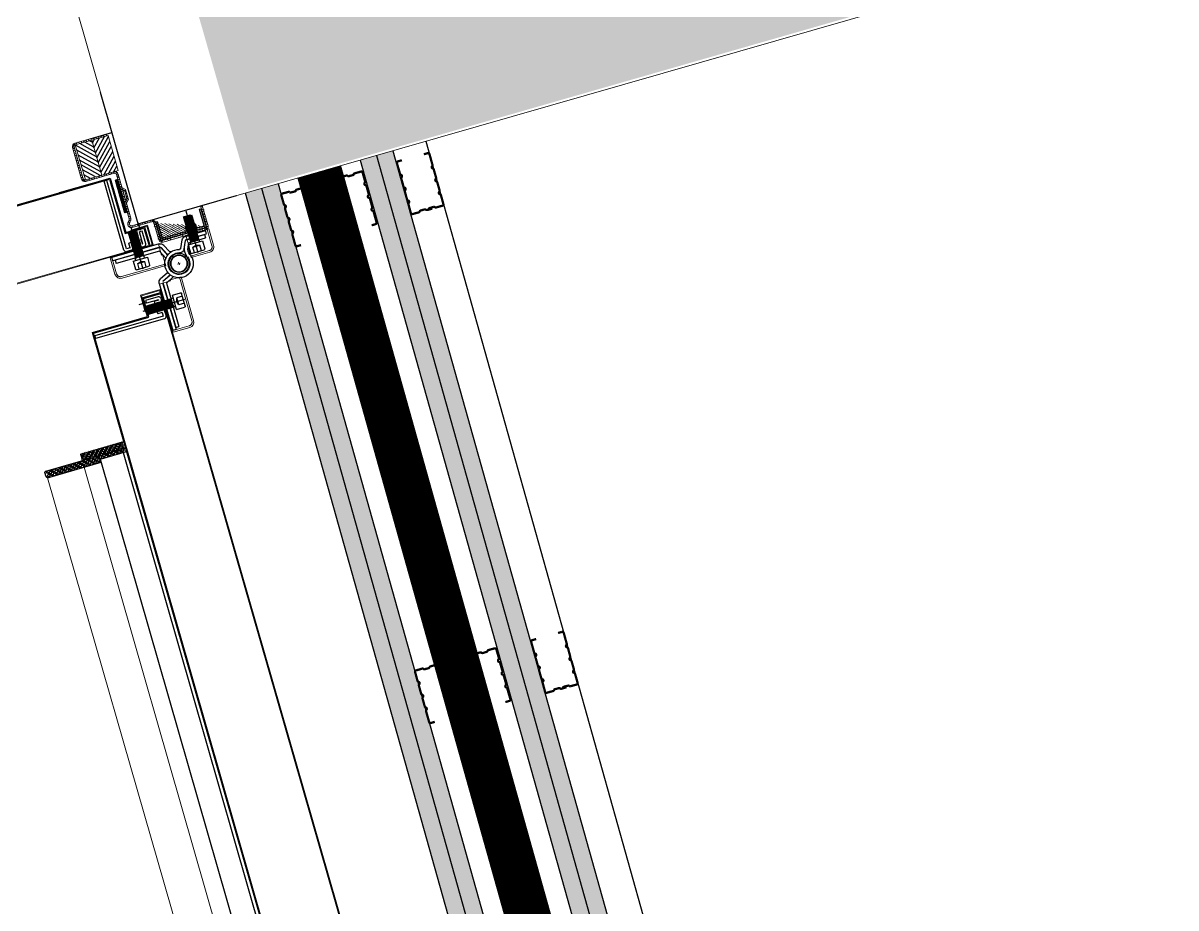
# Model space of a CAD drawing. Header units: centimetres. Extents: x 139057 to 200038, y 34824 to 80516.
# Drawn here: x 164729.5 to 164830.8, y 50983 to 51060.8 of the extents above; entities that cross this region are included whole.
import ezdxf

# ---------------------------------------------------------------- set-up
doc = ezdxf.new("R2010")
doc.units = ezdxf.units.CM
doc.header["$LTSCALE"] = 100
for name, pattern in [('151_PC_B_L4-9$0$HIDDEN', [9.525, 6.35, -3.175]), ('HIDDEN', [0.5, 0.25, -0.25]), ('TRATTEGGIATA', [0.75, 0.5, -0.25]), ('TRATTO-PUNTO', [1, 0.5, -0.25, 0, -0.25])]:
    doc.linetypes.add(name, pattern=pattern)
doc.layers.get('0').update_dxf_attribs({"lineweight": 0})
for name, color, linetype in [('1', 7, 'Continuous'), ('_retini_strutture', 7, 'Continuous'), ('A-CAVEDI', 1, 'Continuous'), ('A-FIN-CTG-LASTRA FUOCO', 1, 'Continuous'), ('A-MCTG3-9', 1, 'Continuous'), ('A-SI-PORTE', 5, 'Continuous'), ('CAMPITURE', 8, 'Continuous'), ('INTONACO', 7, 'Continuous'), ('lana', 252, 'Continuous'), ('Layer1', 7, 'Continuous'), ('Layer2', 2, 'Continuous'), ('Layer3', 7, 'Continuous'), ('Layer5', 2, 'Continuous'), ('MURI', 3, 'Continuous'), ('RIQUADRO050', 7, 'Continuous')]:
    doc.layers.add(name, color=color, linetype=linetype)
for name, color, linetype, lineweight in [('151_PC_B_L4-9$0$A-REI', 1, '151_PC_B_L4-9$0$HIDDEN', 25), ('3', 3, 'TRATTO-PUNTO', 15), ('410_STRUTTURE_001-AM_0', 7, 'Continuous', 0), ('5', 7, 'Continuous', 20), ('6', 2, 'Continuous', 20), ('7', 7, 'Continuous', 15)]:
    doc.layers.add(name, color=color, linetype=linetype, lineweight=lineweight)
doc.linetypes.add('ISOLAMENTO', pattern='A,0.00254,-2.54,[134,ltypeshp.shx,S=2.54,R=0,X=-2.54,Y=0],-5.08,[134,ltypeshp.shx,S=2.54,R=180,X=2.54,Y=0],-2.54', length=10.16254)
pattern_1 = [(205.665912319, (-1805690.9311, 3485813.25475), (-0.16941568253, -0.96458469512), [0, -0.77216, 0, -0.8636, 0, -0.8255]), (175.66591232, (-1805690.9311, 3485813.2547), (-1.17394849615, -1.2188037397), [0, -0.41656, 0, -0.69596, 0, -0.2667]), (135.665912319, (-1805690.3195, 3485813.1266), (-1.5489499994, 0.32161759977), [0, -0.254, 0, -0.9144, 0, -1.1938]), (125.66591232, (-1805690.3195, 3485813.1266), (-1.58609093466, -0.1232043186), [0, -0.127, 0, -0.59944, 0, -0.6858])]
pattern_2 = [(45, (-40915.7435, -25729.8746), (-2.245064, 2.245064), []), (45, (-40913.4985, -25729.8746), (-2.245064, 2.245064), [3.96875, -0.79375, 0, -0.79375])]
pattern_3 = [(135, (-33832.10808, -25623.27838), (0.224506403, 0.224506403), []), (135, (-33832.3326, -25623.27838), (0.224506403, 0.224506403), [0.15875, -0.079375])]

# ---------------------------------------------------------------- blocks, each defined once
blk = doc.blocks.new('CRN190C')
at = {"layer": 'Layer1', "color": 9}
for p, q in [((-28.5, 11), (-28.5, -5.5)), ((-28.5, 11), (-27, 11)), ((-27, 11), (-27, -4.5)), ((11.5, 11), (11.5, -4.5)), ((11.5, 11), (13, 11)), ((13, 11), (13, -5.5)), ((-4.6, 0), (-4.6, -4)), ((-4.6, 0), (4.6, 0)), ((-3.1, 0), (-3.1, -4)), ((3.1, 0), (3.1, -4)), ((4.6, 0), (4.6, -4)), ((-28, -6), (-5.1, -6)), ((-27, -4.5), (-5.1, -4.5)), ((-5.1, -6), (5.1, -6)), ((11.5, -4.5), (5.1, -4.5)), ((5.1, -6), (12.5, -6))]:
    blk.add_line(p, q, dxfattribs=at)
for centre, radius, start, end in [((-28, -5.5), 0.5, 180, 270), ((-5.1, -4), 2, 270, 0), ((-5.1, -4), 0.5, 270, 0), ((5.1, -4), 2, 180, 270), ((5.1, -4), 0.5, 180, 270), ((12.5, -5.5), 0.5, 270, 0)]:
    blk.add_arc(centre, radius, start, end, dxfattribs=at)
at = {"layer": 'Layer2', "color": 9}
for p, q in [((-4, 0), (-3.1, -0.5)), ((4, -0.5), (3.1, 0)), ((-4, -1), (-3.1, -0.5)), ((-3.1, -1.5), (-4, -1)), ((-4, -2), (-3.1, -1.5)), ((-3.1, -2.5), (-4, -2)), ((-4, -3), (-3.1, -2.5)), ((-3.1, -3.5), (-4, -3)), ((-4, -4), (-3.1, -3.5)), ((-3.1, -4.5), (-4, -4)), ((-4, -5), (-3.1, -4.5)), ((-3.5, -5.3), (-4, -5)), ((3.1, -1), (4, -0.5)), ((4, -1.5), (3.1, -1)), ((3.1, -2), (4, -1.5)), ((4, -2.5), (3.1, -2)), ((3.1, -3), (4, -2.5)), ((4, -3.5), (3.1, -3)), ((3.1, -4), (4, -3.5)), ((4, -4.5), (3.1, -4)), ((3.3, -4.9), (4, -4.5)), ((4, -5.5), (3.5, -5.2)), ((3.9, -5.6), (4, -5.5))]:
    blk.add_line(p, q, dxfattribs=at)
blk = doc.blocks.new('COPRITESTA1C')
for p, q in [((0, 0), (0, -10)), ((0, 0), (21, 0)), ((21, 0), (21, -15)), ((-1, -10), (-1, -20)), ((-1, -10), (0, -10)), ((-1, -20), (16, -20))]:
    blk.add_line(p, q)
at = {"linetype": 'TRATTEGGIATA', "ltscale": 10}
for p, q in [((19.5, 0), (19.5, -15)), ((-1, -18.5), (16, -18.5))]:
    blk.add_line(p, q, dxfattribs=at)
blk.add_arc((16, -15), 3.5, 270, 0, dxfattribs=at)
blk.add_arc((16, -15), 5, 270, 0)
blk = doc.blocks.new('VTR0210A')
at = {"layer": 'Layer1', "color": 9}
for p, q in [((-33, 2.8), (-33, -1.8)), ((-32.9, -2.2), (-32.5, 4)), ((-32.9, 3.2), (-32.5, 4)), ((-32.5, 4), (-32, 3)), ((-32, -4), (-31.5, 4)), ((-32, 3), (-31.5, 4)), ((-31.5, 4), (-31, 3)), ((-31, -4), (-30.5, 4)), ((-31, 3), (-30.5, 4)), ((-30.5, 4), (-30, 3)), ((-30, -4), (-29.5, 4)), ((-30, 3), (-29.5, 4)), ((-29.5, 4), (-29, 3)), ((-29, -4), (-28.5, 4)), ((-29, 3), (-28.5, 4)), ((-28.5, 4), (-28, 3)), ((-28, -4), (-27.5, 4)), ((-28, 3), (-27.5, 4)), ((-27.5, 4), (-27, 3)), ((-27, -4), (-26.5, 4)), ((-27, 3), (-26.5, 4)), ((-26.5, 4), (-26, 3)), ((-26, -4), (-25.5, 4)), ((-26, 3), (-25.5, 4)), ((-25.5, 4), (-25, 3)), ((-25, -4), (-24.5, 4)), ((-25, 3), (-24.5, 4)), ((-24.5, 4), (-24, 3)), ((-24, -4), (-23.5, 4)), ((-24, 3), (-23.5, 4)), ((-23.5, 4), (-23, 3)), ((-23, -4), (-22.5, 4)), ((-23, 3), (-22.5, 4)), ((-22.5, 4), (-22, 3)), ((-22, -4), (-21.5, 4)), ((-22, 3), (-21.5, 4)), ((-21.5, 4), (-21, 3)), ((-21, -4), (-20.5, 4)), ((-21, 3), (-20.5, 4)), ((-20.5, 4), (-20, 3)), ((-20, -4), (-19.5, 4)), ((-20, 3), (-19.5, 4)), ((-19.5, 4), (-19, 3)), ((-19, -4), (-18.5, 4)), ((-19, 3), (-18.5, 4)), ((-18.5, 4), (-18, 3)), ((-18, -4), (-17.5, 4)), ((-18, 3), (-17.5, 4)), ((-17.5, 4), (-17, 3)), ((-17, -4), (-16.5, 4)), ((-17, 3), (-16.5, 4)), ((-16.5, 4), (-16, 3)), ((-16, -4), (-15.5, 4)), ((-16, 3), (-15.5, 4)), ((-15.5, 4), (-15, 3)), ((-15, -4), (-14.5, 4)), ((-15, 3), (-14.5, 4)), ((-14.5, 4), (-14, 3)), ((-14, -4), (-13.5, 4)), ((-14, 3), (-13.5, 4)), ((-13.5, 4), (-13, 3)), ((-13, -4), (-12.5, 4)), ((-13, 3), (-12.5, 4)), ((-12.5, 4), (-12, 3)), ((-12, -4), (-11.5, 4)), ((-12, 3), (-11.5, 4)), ((-11.5, 4), (-11, 3)), ((-11, -4), (-10.5, 4)), ((-11, 3), (-10.5, 4)), ((-10.5, 4), (-10, 3)), ((-10, 3), (-9.7, 3.6)), ((-8, 4), (-9, 4)), ((-8, 6.5), (-0.8, 6.5)), ((-8, 6.5), (-8, -6.5)), ((-5, 3.2), (-6, 0)), ((-6, 0), (-5, -3.2)), ((-5, 3.2), (-5, -3.2)), ((0, 3.2), (-5, 3.2)), ((0, 5.7), (0, -5.7)), ((-32.9, -2.2), (-32, -4)), ((-32, -4), (-31.5, -3)), ((-31.5, -3), (-31, -4)), ((-31, -4), (-30.5, -3)), ((-30.5, -3), (-30, -4)), ((-30, -4), (-29.5, -3)), ((-29.5, -3), (-29, -4)), ((-29, -4), (-28.5, -3)), ((-28.5, -3), (-28, -4)), ((-28, -4), (-27.5, -3)), ((-27.5, -3), (-27, -4)), ((-27, -4), (-26.5, -3)), ((-26.5, -3), (-26, -4)), ((-26, -4), (-25.5, -3)), ((-25.5, -3), (-25, -4)), ((-25, -4), (-24.5, -3)), ((-24.5, -3), (-24, -4)), ((-24, -4), (-23.5, -3)), ((-23.5, -3), (-23, -4)), ((-23, -4), (-22.5, -3)), ((-22.5, -3), (-22, -4)), ((-22, -4), (-21.5, -3)), ((-21.5, -3), (-21, -4)), ((-21, -4), (-20.5, -3)), ((-20.5, -3), (-20, -4)), ((-20, -4), (-19.5, -3)), ((-19.5, -3), (-19, -4)), ((-19, -4), (-18.5, -3)), ((-18.5, -3), (-18, -4)), ((-18, -4), (-17.5, -3)), ((-17.5, -3), (-17, -4)), ((-17, -4), (-16.5, -3)), ((-16.5, -3), (-16, -4)), ((-16, -4), (-15.5, -3)), ((-15.5, -3), (-15, -4)), ((-15, -4), (-14.5, -3)), ((-14.5, -3), (-14, -4)), ((-14, -4), (-13.5, -3)), ((-13.5, -3), (-13, -4)), ((-13, -4), (-12.5, -3)), ((-12.5, -3), (-12, -4)), ((-12, -4), (-11.5, -3)), ((-11.5, -3), (-11, -4)), ((-11, -4), (-10.5, -3)), ((-10.5, -3), (-10.2, -3.6)), ((-8, -4), (-9.5, -4)), ((-8, -6.5), (-0.8, -6.5)), ((0, -3.2), (-5, -3.2))]:
    blk.add_line(p, q, dxfattribs=at)
for centre, start, end in [((-32.2, 2.8), 153.4349, 180), ((-9, 3.2), 90, 153.4349), ((-0.8, 5.7), 0, 90), ((-32.2, -1.8), 180, 206.5651), ((-9.5, -3.2), 206.5651, 270), ((-0.8, -5.7), 270, 0)]:
    blk.add_arc(centre, 0.8, start, end, dxfattribs=at)
at = {"layer": 'Layer3', "color": 9, "linetype": 'TRATTEGGIATA', "ltscale": 3}
for p, q in [((1.1, 0), (-37.2, 0)), ((-32.5, -3), (-32, 3)), ((-31.5, -3), (-31, 3)), ((-30.5, -3), (-30, 3)), ((-29.5, -3), (-29, 3)), ((-28.5, -3), (-28, 3)), ((-27.5, -3), (-27, 3)), ((-26.5, -3), (-26, 3)), ((-25.5, -3), (-25, 3)), ((-24.5, -3), (-24, 3)), ((-23.5, -3), (-23, 3)), ((-22.5, -3), (-22, 3)), ((-21.5, -3), (-21, 3)), ((-20.5, -3), (-20, 3)), ((-19.5, -3), (-19, 3)), ((-18.5, -3), (-18, 3)), ((-17.5, -3), (-17, 3)), ((-16.5, -3), (-16, 3)), ((-15.5, -3), (-15, 3)), ((-14.5, -3), (-14, 3)), ((-13.5, -3), (-13, 3)), ((-12.5, -3), (-12, 3)), ((-11.5, -3), (-11, 3)), ((-10.5, -3), (-10, 3))]:
    blk.add_line(p, q, dxfattribs=at)
blk = doc.blocks.new('COPRITESTA2C')
for p, q in [((0, 0), (44, 0)), ((0, 0), (0, -10)), ((44, 0), (44, -15)), ((-1, -10), (-1, -20)), ((-1, -10), (0, -10)), ((-1, -20), (39, -20))]:
    blk.add_line(p, q)
at = {"linetype": 'TRATTEGGIATA', "ltscale": 10}
for p, q in [((42.5, 0), (42.5, -15)), ((-1, -18.5), (39, -18.5))]:
    blk.add_line(p, q, dxfattribs=at)
blk.add_arc((39, -15), 5, 270, 0)
blk.add_arc((39, -15), 3.5, 270, 0, dxfattribs=at)
blk = doc.blocks.new('rf')
at = {"layer": 'Layer1', "color": 9, "linetype": 'Continuous'}
for p, q in [((-5, -126), (-5, 0)), ((0, 0), (-5, 0)), ((0, -125), (0, 0)), ((11.6, -117), (6.6, -117)), ((6.6, -125), (6.6, -117)), ((11.6, -126), (11.6, -117)), ((24.4, -126), (24.4, -117)), ((29.4, -117), (24.4, -117)), ((29.4, -125), (29.4, -117)), ((30, -125), (30, -103)), ((35, -103), (30, -103)), ((35, -126), (35, -103)), ((7.6, -130), (-1, -130)), ((6.6, -125), (0, -125)), ((29.7, -130), (7.6, -130)), ((24.4, -125), (11.6, -125)), ((31, -130), (28.4, -130)), ((30, -125), (29.4, -125))]:
    blk.add_line(p, q, dxfattribs=at)
for centre, start, end in [((-1, -126), 180, 270), ((7.6, -126), 270, 0), ((28.4, -126), 180, 270), ((31, -126), 270, 0)]:
    blk.add_arc(centre, 4, start, end, dxfattribs=at)
at = {"layer": 'Layer2', "color": 9, "linetype": 'Continuous'}
for p, q in [((11.6, -117), (10, -118)), ((10, -118), (11.6, -119)), ((11.6, -119), (10, -120)), ((10, -120), (11.6, -121)), ((11.6, -121), (10, -122)), ((25.2, -117), (24.4, -117.5)), ((24.4, -117.5), (26, -118.5)), ((26, -118.5), (24.4, -119.5)), ((24.4, -119.5), (26, -120.5)), ((26, -120.5), (24.4, -121.5)), ((24.4, -121.5), (26, -122.5)), ((10, -122), (11.6, -123)), ((11.6, -123), (10, -124)), ((10, -124), (11.6, -125)), ((11.6, -125), (10, -126)), ((10, -126), (11.5, -126.9)), ((11.4, -127.1), (10, -128)), ((10, -128), (10.7, -128.5)), ((26, -122.5), (24.4, -123.5)), ((24.4, -123.5), (26, -124.5)), ((26, -124.5), (24.4, -125.5)), ((24.4, -125.5), (26, -126.5)), ((26, -126.5), (24.6, -127.4)), ((24.8, -127.8), (26, -128.5)), ((26, -128.5), (25.5, -128.8))]:
    blk.add_line(p, q, dxfattribs=at)
blk = doc.blocks.new('150 doppia anta')
at = {"layer": '5', "linetype": 'Continuous', "ltscale": 10}
h = blk.add_hatch(dxfattribs=at)
h.set_pattern_fill('ANSI35', color=256, scale=0.5, style=0)
h.set_pattern_definition([(45, (-32138.7622, -23256.946), (-2.245064, 2.245064), []), (45, (-32136.5172, -23256.946), (-2.245064, 2.245064), [3.96875, -0.79375, 0, -0.79375])])
h.paths.add_polyline_path([(-39031, -25187.8), (-39031, -25186.4), (-39032.5, -25186.4), (-39032.5, -25187.8, -0.414214), (-39034, -25189.3), (-39049, -25189.3), (-39060, -25189.3, 0.267949), (-39062.6, -25190.8), (-39060, -25190.8), (-39034, -25190.8, 0.414214)])
h.paths.add_polyline_path([(-39061.5, -25192.3, -0.414214), (-39060, -25190.8), (-39062.6, -25190.8, 0.131652), (-39063, -25192.3), (-39063, -25206.7), (-39062.3, -25206.1, 0.198912), (-39061.5, -25204)])
h.paths.add_polyline_path([(-39063, -25206.7), (-39063, -25204, -0.198912), (-39063.4, -25205), (-39065.6, -25207.2), (-39064.5, -25208.3)])
h.paths.add_polyline_path([(-39064.5, -25208.3), (-39065.6, -25207.2), (-39065.6, -25216.3), (-39064.5, -25215.3)])
h.paths.add_polyline_path([(-39064.5, -25215.3), (-39065.6, -25216.3), (-39063.4, -25218.5, -0.198912), (-39063, -25219.6), (-39063, -25216.8)])
h.paths.add_polyline_path([(-39061.5, -25204, -0.198912), (-39062.3, -25206.1), (-39063, -25206.7), (-39063, -25216.8), (-39062.3, -25217.4, -0.198912), (-39061.5, -25219.6)])
h.paths.add_polyline_path([(-39031, -25160.2), (-39032.5, -25160.2), (-39032.5, -25186.4), (-39031, -25186.4)])
h.paths.add_polyline_path([(-39034, -25155.8), (-39063, -25155.8), (-39063, -25157.3), (-39049, -25157.3), (-39034, -25157.3, -0.414214), (-39032.5, -25158.8), (-39032.5, -25160.2), (-39031, -25160.2), (-39031, -25158.8, 0.414214)])
h = blk.add_hatch(dxfattribs=at)
h.set_pattern_fill('ANSI33', color=256, scale=0.05, style=0)
h.set_pattern_definition(pattern_3)
h.paths.add_polyline_path([(-39061, -25196.8), (-39059, -25196.8), (-39059, -25211.8), (-39061, -25211.8)])
h = blk.add_hatch(dxfattribs=at)
h.set_pattern_fill('ANSI35', color=256, scale=0.5, style=0)
h.set_pattern_definition(pattern_2)
h.paths.add_polyline_path([(-39061.5, -25219.6, 0.198912), (-39062.3, -25217.4), (-39063, -25216.8), (-39063, -25232.8, 0.153915), (-39062.4, -25234.5), (-39060.7, -25236.9, -0.606815), (-39062, -25239.3), (-39080, -25239.3, 0.063272), (-39080.7, -25239.4), (-39080.7, -25240.8), (-39062, -25240.8, 0.606815), (-39059.5, -25236), (-39061.2, -25233.6, -0.153915), (-39061.5, -25232.8)])
h = blk.add_hatch(dxfattribs=at)
h.set_pattern_fill('ANSI33', color=256, scale=0.05, style=0)
h.set_pattern_definition(pattern_3)
h.paths.add_polyline_path([(-39061, -25211.8), (-39059, -25211.8), (-39059, -25226.8), (-39061, -25226.8)])
h = blk.add_hatch(dxfattribs=at)
h.set_pattern_fill('ANSI35', color=256, scale=0.5, style=0)
h.set_pattern_definition(pattern_2)
edge = h.paths.add_edge_path()
edge.add_line((-39083.5, -25259.3), (-39083.5, -25260.8))
edge.add_line((-39083.5, -25260.8), (-39084.5, -25260.8))
edge.add_line((-39084.5, -25260.8), (-39123.5, -25260.8))
edge.add_arc((-39123.5, -25257.8), 3, 180, 270, ccw=False)
edge.add_line((-39126.5, -25257.8), (-39126.5, -25239.3))
edge.add_line((-39126.5, -25239.3), (-39125, -25239.3))
edge.add_line((-39125, -25239.3), (-39125, -25257.8))
edge.add_arc((-39123.5, -25257.8), 1.5, 540, 630)
edge.add_line((-39123.5, -25259.3), (-39084.5, -25259.3))
edge.add_line((-39084.5, -25259.3), (-39083.5, -25259.3))
edge = h.paths.add_edge_path(flags=16)
edge.add_line((-39083.5, -25259.3), (-39083.5, -25260.8))
edge.add_line((-39083.5, -25260.8), (-39084.5, -25260.8))
edge.add_line((-39084.5, -25260.8), (-39123.5, -25260.8))
edge.add_arc((-39123.5, -25257.8), 3, 180, 270, ccw=False)
edge.add_line((-39126.5, -25257.8), (-39126.5, -25239.3))
edge.add_line((-39126.5, -25239.3), (-39125, -25239.3))
edge.add_line((-39125, -25239.3), (-39125, -25257.8))
edge.add_arc((-39123.5, -25257.8), 1.5, 540, 630)
edge.add_line((-39123.5, -25259.3), (-39084.5, -25259.3))
edge.add_line((-39084.5, -25259.3), (-39083.5, -25259.3))
edge = h.paths.add_edge_path(flags=0)
edge.add_line((-39083.5, -25259.3), (-39083.5, -25260.8))
edge.add_line((-39083.5, -25260.8), (-39084.5, -25260.8))
edge.add_line((-39084.5, -25260.8), (-39123.5, -25260.8))
edge.add_arc((-39123.5, -25257.8), 3, 180, 270, ccw=False)
edge.add_line((-39126.5, -25257.8), (-39126.5, -25239.3))
edge.add_line((-39126.5, -25239.3), (-39125, -25239.3))
edge.add_line((-39125, -25239.3), (-39125, -25257.8))
edge.add_arc((-39123.5, -25257.8), 1.5, 540, 630)
edge.add_line((-39123.5, -25259.3), (-39084.5, -25259.3))
edge.add_line((-39084.5, -25259.3), (-39083.5, -25259.3))
edge = h.paths.add_edge_path(flags=0)
edge.add_line((-39083.5, -25259.3), (-39083.5, -25260.8))
edge.add_line((-39083.5, -25260.8), (-39084.5, -25260.8))
edge.add_line((-39084.5, -25260.8), (-39123.5, -25260.8))
edge.add_arc((-39123.5, -25257.8), 3, 180, 270, ccw=False)
edge.add_line((-39126.5, -25257.8), (-39126.5, -25239.3))
edge.add_line((-39126.5, -25239.3), (-39125, -25239.3))
edge.add_line((-39125, -25239.3), (-39125, -25257.8))
edge.add_arc((-39123.5, -25257.8), 1.5, 540, 630)
edge.add_line((-39123.5, -25259.3), (-39084.5, -25259.3))
edge.add_line((-39084.5, -25259.3), (-39083.5, -25259.3))
edge = h.paths.add_edge_path(flags=0)
edge.add_line((-39083.5, -25259.3), (-39083.5, -25260.8))
edge.add_line((-39083.5, -25260.8), (-39084.5, -25260.8))
edge.add_line((-39084.5, -25260.8), (-39123.5, -25260.8))
edge.add_arc((-39123.5, -25257.8), 3, 180, 270, ccw=False)
edge.add_line((-39126.5, -25257.8), (-39126.5, -25239.3))
edge.add_line((-39126.5, -25239.3), (-39125, -25239.3))
edge.add_line((-39125, -25239.3), (-39125, -25257.8))
edge.add_arc((-39123.5, -25257.8), 1.5, 540, 630)
edge.add_line((-39123.5, -25259.3), (-39084.5, -25259.3))
edge.add_line((-39084.5, -25259.3), (-39083.5, -25259.3))
edge = h.paths.add_edge_path(flags=0)
edge.add_line((-39083.5, -25259.3), (-39083.5, -25260.8))
edge.add_line((-39083.5, -25260.8), (-39084.5, -25260.8))
edge.add_line((-39084.5, -25260.8), (-39123.5, -25260.8))
edge.add_arc((-39123.5, -25257.8), 3, 180, 270, ccw=False)
edge.add_line((-39126.5, -25257.8), (-39126.5, -25239.3))
edge.add_line((-39126.5, -25239.3), (-39125, -25239.3))
edge.add_line((-39125, -25239.3), (-39125, -25257.8))
edge.add_arc((-39123.5, -25257.8), 1.5, 540, 630)
edge.add_line((-39123.5, -25259.3), (-39084.5, -25259.3))
edge.add_line((-39084.5, -25259.3), (-39083.5, -25259.3))
edge = h.paths.add_edge_path(flags=0)
edge.add_line((-39083.5, -25259.3), (-39083.5, -25260.8))
edge.add_line((-39083.5, -25260.8), (-39084.5, -25260.8))
edge.add_line((-39084.5, -25260.8), (-39123.5, -25260.8))
edge.add_arc((-39123.5, -25257.8), 3, 180, 270, ccw=False)
edge.add_line((-39126.5, -25257.8), (-39126.5, -25239.3))
edge.add_line((-39126.5, -25239.3), (-39125, -25239.3))
edge.add_line((-39125, -25239.3), (-39125, -25257.8))
edge.add_arc((-39123.5, -25257.8), 1.5, 540, 630)
edge.add_line((-39123.5, -25259.3), (-39084.5, -25259.3))
edge.add_line((-39084.5, -25259.3), (-39083.5, -25259.3))
edge = h.paths.add_edge_path(flags=0)
edge.add_line((-39083.5, -25259.3), (-39083.5, -25260.8))
edge.add_line((-39083.5, -25260.8), (-39084.5, -25260.8))
edge.add_line((-39084.5, -25260.8), (-39123.5, -25260.8))
edge.add_arc((-39123.5, -25257.8), 3, 180, 270, ccw=False)
edge.add_line((-39126.5, -25257.8), (-39126.5, -25239.3))
edge.add_line((-39126.5, -25239.3), (-39125, -25239.3))
edge.add_line((-39125, -25239.3), (-39125, -25257.8))
edge.add_arc((-39123.5, -25257.8), 1.5, 540, 630)
edge.add_line((-39123.5, -25259.3), (-39084.5, -25259.3))
edge.add_line((-39084.5, -25259.3), (-39083.5, -25259.3))
edge = h.paths.add_edge_path(flags=0)
edge.add_line((-39083.5, -25259.3), (-39083.5, -25260.8))
edge.add_line((-39083.5, -25260.8), (-39084.5, -25260.8))
edge.add_line((-39084.5, -25260.8), (-39123.5, -25260.8))
edge.add_arc((-39123.5, -25257.8), 3, 180, 270, ccw=False)
edge.add_line((-39126.5, -25257.8), (-39126.5, -25239.3))
edge.add_line((-39126.5, -25239.3), (-39125, -25239.3))
edge.add_line((-39125, -25239.3), (-39125, -25257.8))
edge.add_arc((-39123.5, -25257.8), 1.5, 540, 630)
edge.add_line((-39123.5, -25259.3), (-39084.5, -25259.3))
edge.add_line((-39084.5, -25259.3), (-39083.5, -25259.3))
edge = h.paths.add_edge_path(flags=0)
edge.add_line((-39083.5, -25259.3), (-39083.5, -25260.8))
edge.add_line((-39083.5, -25260.8), (-39084.5, -25260.8))
edge.add_line((-39084.5, -25260.8), (-39123.5, -25260.8))
edge.add_arc((-39123.5, -25257.8), 3, 180, 270, ccw=False)
edge.add_line((-39126.5, -25257.8), (-39126.5, -25239.3))
edge.add_line((-39126.5, -25239.3), (-39125, -25239.3))
edge.add_line((-39125, -25239.3), (-39125, -25257.8))
edge.add_arc((-39123.5, -25257.8), 1.5, 540, 630)
edge.add_line((-39123.5, -25259.3), (-39084.5, -25259.3))
edge.add_line((-39084.5, -25259.3), (-39083.5, -25259.3))
edge = h.paths.add_edge_path(flags=0)
edge.add_line((-39083.5, -25259.3), (-39083.5, -25260.8))
edge.add_line((-39083.5, -25260.8), (-39084.5, -25260.8))
edge.add_line((-39084.5, -25260.8), (-39123.5, -25260.8))
edge.add_arc((-39123.5, -25257.8), 3, 180, 270, ccw=False)
edge.add_line((-39126.5, -25257.8), (-39126.5, -25239.3))
edge.add_line((-39126.5, -25239.3), (-39125, -25239.3))
edge.add_line((-39125, -25239.3), (-39125, -25257.8))
edge.add_arc((-39123.5, -25257.8), 1.5, 540, 630)
edge.add_line((-39123.5, -25259.3), (-39084.5, -25259.3))
edge.add_line((-39084.5, -25259.3), (-39083.5, -25259.3))
edge = h.paths.add_edge_path(flags=0)
edge.add_line((-39083.5, -25259.3), (-39083.5, -25260.8))
edge.add_line((-39083.5, -25260.8), (-39084.5, -25260.8))
edge.add_line((-39084.5, -25260.8), (-39123.5, -25260.8))
edge.add_arc((-39123.5, -25257.8), 3, 180, 270, ccw=False)
edge.add_line((-39126.5, -25257.8), (-39126.5, -25239.3))
edge.add_line((-39126.5, -25239.3), (-39125, -25239.3))
edge.add_line((-39125, -25239.3), (-39125, -25257.8))
edge.add_arc((-39123.5, -25257.8), 1.5, 540, 630)
edge.add_line((-39123.5, -25259.3), (-39084.5, -25259.3))
edge.add_line((-39084.5, -25259.3), (-39083.5, -25259.3))
edge = h.paths.add_edge_path(flags=0)
edge.add_line((-39083.5, -25259.3), (-39083.5, -25260.8))
edge.add_line((-39083.5, -25260.8), (-39084.5, -25260.8))
edge.add_line((-39084.5, -25260.8), (-39123.5, -25260.8))
edge.add_arc((-39123.5, -25257.8), 3, 180, 270, ccw=False)
edge.add_line((-39126.5, -25257.8), (-39126.5, -25239.3))
edge.add_line((-39126.5, -25239.3), (-39125, -25239.3))
edge.add_line((-39125, -25239.3), (-39125, -25257.8))
edge.add_arc((-39123.5, -25257.8), 1.5, 540, 630)
edge.add_line((-39123.5, -25259.3), (-39084.5, -25259.3))
edge.add_line((-39084.5, -25259.3), (-39083.5, -25259.3))
edge = h.paths.add_edge_path(flags=0)
edge.add_line((-39083.5, -25259.3), (-39083.5, -25260.8))
edge.add_line((-39083.5, -25260.8), (-39084.5, -25260.8))
edge.add_line((-39084.5, -25260.8), (-39123.5, -25260.8))
edge.add_arc((-39123.5, -25257.8), 3, 180, 270, ccw=False)
edge.add_line((-39126.5, -25257.8), (-39126.5, -25239.3))
edge.add_line((-39126.5, -25239.3), (-39125, -25239.3))
edge.add_line((-39125, -25239.3), (-39125, -25257.8))
edge.add_arc((-39123.5, -25257.8), 1.5, 540, 630)
edge.add_line((-39123.5, -25259.3), (-39084.5, -25259.3))
edge.add_line((-39084.5, -25259.3), (-39083.5, -25259.3))
edge = h.paths.add_edge_path(flags=0)
edge.add_line((-39083.5, -25259.3), (-39083.5, -25260.8))
edge.add_line((-39083.5, -25260.8), (-39084.5, -25260.8))
edge.add_line((-39084.5, -25260.8), (-39123.5, -25260.8))
edge.add_arc((-39123.5, -25257.8), 3, 180, 270, ccw=False)
edge.add_line((-39126.5, -25257.8), (-39126.5, -25239.3))
edge.add_line((-39126.5, -25239.3), (-39125, -25239.3))
edge.add_line((-39125, -25239.3), (-39125, -25257.8))
edge.add_arc((-39123.5, -25257.8), 1.5, 540, 630)
edge.add_line((-39123.5, -25259.3), (-39084.5, -25259.3))
edge.add_line((-39084.5, -25259.3), (-39083.5, -25259.3))
edge = h.paths.add_edge_path(flags=0)
edge.add_line((-39083.5, -25259.3), (-39083.5, -25260.8))
edge.add_line((-39083.5, -25260.8), (-39084.5, -25260.8))
edge.add_line((-39084.5, -25260.8), (-39123.5, -25260.8))
edge.add_arc((-39123.5, -25257.8), 3, 180, 270, ccw=False)
edge.add_line((-39126.5, -25257.8), (-39126.5, -25239.3))
edge.add_line((-39126.5, -25239.3), (-39125, -25239.3))
edge.add_line((-39125, -25239.3), (-39125, -25257.8))
edge.add_arc((-39123.5, -25257.8), 1.5, 540, 630)
edge.add_line((-39123.5, -25259.3), (-39084.5, -25259.3))
edge.add_line((-39084.5, -25259.3), (-39083.5, -25259.3))
edge = h.paths.add_edge_path(flags=0)
edge.add_line((-39083.5, -25259.3), (-39083.5, -25260.8))
edge.add_line((-39083.5, -25260.8), (-39084.5, -25260.8))
edge.add_line((-39084.5, -25260.8), (-39123.5, -25260.8))
edge.add_arc((-39123.5, -25257.8), 3, 180, 270, ccw=False)
edge.add_line((-39126.5, -25257.8), (-39126.5, -25239.3))
edge.add_line((-39126.5, -25239.3), (-39125, -25239.3))
edge.add_line((-39125, -25239.3), (-39125, -25257.8))
edge.add_arc((-39123.5, -25257.8), 1.5, 540, 630)
edge.add_line((-39123.5, -25259.3), (-39084.5, -25259.3))
edge.add_line((-39084.5, -25259.3), (-39083.5, -25259.3))
edge = h.paths.add_edge_path(flags=0)
edge.add_line((-39083.5, -25259.3), (-39083.5, -25260.8))
edge.add_line((-39083.5, -25260.8), (-39084.5, -25260.8))
edge.add_line((-39084.5, -25260.8), (-39123.5, -25260.8))
edge.add_arc((-39123.5, -25257.8), 3, 180, 270, ccw=False)
edge.add_line((-39126.5, -25257.8), (-39126.5, -25239.3))
edge.add_line((-39126.5, -25239.3), (-39125, -25239.3))
edge.add_line((-39125, -25239.3), (-39125, -25257.8))
edge.add_arc((-39123.5, -25257.8), 1.5, 540, 630)
edge.add_line((-39123.5, -25259.3), (-39084.5, -25259.3))
edge.add_line((-39084.5, -25259.3), (-39083.5, -25259.3))
edge = h.paths.add_edge_path(flags=0)
edge.add_line((-39083.5, -25259.3), (-39083.5, -25260.8))
edge.add_line((-39083.5, -25260.8), (-39084.5, -25260.8))
edge.add_line((-39084.5, -25260.8), (-39123.5, -25260.8))
edge.add_arc((-39123.5, -25257.8), 3, 180, 270, ccw=False)
edge.add_line((-39126.5, -25257.8), (-39126.5, -25239.3))
edge.add_line((-39126.5, -25239.3), (-39125, -25239.3))
edge.add_line((-39125, -25239.3), (-39125, -25257.8))
edge.add_arc((-39123.5, -25257.8), 1.5, 540, 630)
edge.add_line((-39123.5, -25259.3), (-39084.5, -25259.3))
edge.add_line((-39084.5, -25259.3), (-39083.5, -25259.3))
edge = h.paths.add_edge_path(flags=0)
edge.add_line((-39083.5, -25259.3), (-39083.5, -25260.8))
edge.add_line((-39083.5, -25260.8), (-39084.5, -25260.8))
edge.add_line((-39084.5, -25260.8), (-39123.5, -25260.8))
edge.add_arc((-39123.5, -25257.8), 3, 180, 270, ccw=False)
edge.add_line((-39126.5, -25257.8), (-39126.5, -25239.3))
edge.add_line((-39126.5, -25239.3), (-39125, -25239.3))
edge.add_line((-39125, -25239.3), (-39125, -25257.8))
edge.add_arc((-39123.5, -25257.8), 1.5, 540, 630)
edge.add_line((-39123.5, -25259.3), (-39084.5, -25259.3))
edge.add_line((-39084.5, -25259.3), (-39083.5, -25259.3))
edge = h.paths.add_edge_path(flags=0)
edge.add_line((-39083.5, -25259.3), (-39083.5, -25260.8))
edge.add_line((-39083.5, -25260.8), (-39084.5, -25260.8))
edge.add_line((-39084.5, -25260.8), (-39123.5, -25260.8))
edge.add_arc((-39123.5, -25257.8), 3, 180, 270, ccw=False)
edge.add_line((-39126.5, -25257.8), (-39126.5, -25239.3))
edge.add_line((-39126.5, -25239.3), (-39125, -25239.3))
edge.add_line((-39125, -25239.3), (-39125, -25257.8))
edge.add_arc((-39123.5, -25257.8), 1.5, 540, 630)
edge.add_line((-39123.5, -25259.3), (-39084.5, -25259.3))
edge.add_line((-39084.5, -25259.3), (-39083.5, -25259.3))
edge = h.paths.add_edge_path()
edge.add_line((-39081.5, -25257.8), (-39081.5, -25242.3))
edge.add_line((-39083, -25257.8), (-39083, -25242.3))
edge.add_arc((-39084.5, -25257.8), 1.92, 301.3882, 360, ccw=False)
edge.add_line((-39091.5, -25260.8), (-39091.5, -25259.3))
edge.add_arc((-39084.5, -25257.8), 1.92, 270, 301.3882, ccw=False)
edge.add_arc((-39084.5, -25257.8), 3, 270, 360, ccw=False)
edge.add_arc((-39084.5, -25257.8), 1.5, 270, 360, ccw=False)
edge.add_arc((-39080, -25242.3), 3, 450, 540, ccw=False)
edge.add_arc((-39080, -25242.3), 1.92, 473, 540, ccw=False)
edge.add_arc((-39080, -25242.3), 1.5, 450, 540, ccw=False)
edge.add_arc((-39123.5, -25257.8), 1.92, 180, 270, ccw=False)
at = {"layer": 'CAMPITURE'}
h = blk.add_hatch(dxfattribs=at)
h.set_pattern_fill('ANSI31', color=256, angle=90, style=0)
h.set_pattern_definition([(135, (-56918.9092, -15214.4993), (-2.24506403, -2.24506403), [])])
h.paths.add_polyline_path([(-39064, -25189.3), (-39049, -25189.3), (-39049, -25157.3), (-39064, -25157.3)])
h = blk.add_hatch(dxfattribs=at)
h.set_pattern_fill('ANSI31', color=256, style=0)
h.set_pattern_definition([(45, (-56918.9092, -15214.4993), (-2.24506403, 2.24506403), [])])
h.paths.add_polyline_path([(-39049, -25189.3), (-39034.5, -25189.3, 0.085164), (-39034, -25189.2), (-39034, -25157.3, 0.085164), (-39034.5, -25157.3), (-39049, -25157.3)])
h = blk.add_hatch(dxfattribs=at)
h.set_pattern_fill('JIS_STN_1E', color=256, scale=2, angle=-90, style=0)
h.set_pattern_definition([(45, (22208.8915, -28273.1046), (1.41421356, -1.41421356), []), (45, (22208.8915, -28271.6946), (1.41421356, -1.41421356), [2, -1])])
edge = h.paths.add_edge_path()
edge.add_arc((-38964.3, -25420.8), 1, 360, 450, ccw=False)
edge.add_line((-38963.3, -25420.8), (-38963.3, -25425.8))
edge.add_line((-38963.3, -25425.8), (-39001.9, -25425.8))
edge.add_line((-39001.9, -25425.8), (-39001.9, -25419.8))
edge.add_line((-39001.9, -25419.8), (-38964.3, -25419.8))
h = blk.add_hatch(dxfattribs=at)
h.set_pattern_fill('JIS_STN_1E', color=256, scale=2, style=0)
h.set_pattern_definition([(315, (22208.8915, -28273.1046), (-1.41421356, -1.41421356), []), (315, (22210.3015, -28273.1046), (-1.41421356, -1.41421356), [2, -1])])
edge = h.paths.add_edge_path()
edge.add_arc((-38930.7, -25430.8), 1, 270, 360, ccw=False)
edge.add_line((-38930.7, -25431.8), (-38978.9, -25431.8))
edge.add_line((-38978.9, -25431.8), (-38978.9, -25428.8))
edge.add_line((-38978.9, -25428.8), (-39001.9, -25428.8))
edge.add_line((-39001.9, -25428.8), (-39001.9, -25425.8))
edge.add_line((-39001.9, -25425.8), (-38929.7, -25425.8))
edge.add_line((-38929.7, -25425.8), (-38929.7, -25430.8))
at = {"layer": '1', "linetype": 'Continuous', "ltscale": 10}
for p, q in [((-39009, -25193.8), (-39055.5, -25193.8)), ((-39055.5, -25193.8), (-39055.5, -25243.5)), ((-39008.4, -25194.6), (-39054.7, -25194.6)), ((-39054.7, -25194.6), (-39054.7, -25244.3)), ((-38174.5, -25193.8), (-39019.4, -25193.8)), ((-38175.3, -25194.6), (-39018.9, -25194.6)), ((-39068, -25239.3), (-39068, -25245.2)), ((-39072.6, -25243.5), (-39072.6, -25259.3)), ((-39055.5, -25243.5), (-39072.6, -25243.5)), ((-39071.8, -25244.3), (-39071.8, -25259.3)), ((-39054.7, -25244.3), (-39071.8, -25244.3)), ((-39071.8, -25259.3), (-39072.6, -25259.3)), ((-39069.2, -25303.7), (-39069.2, -25302.9)), ((-39053.4, -25302.9), (-39069.2, -25302.9)), ((-39054.2, -25303.7), (-39069.2, -25303.7)), ((-39049.2, -25307.6), (-39055.2, -25307.6)), ((-39054.2, -25320.8), (-39054.2, -25303.7)), ((-39053.4, -25320), (-39053.4, -25302.9)), ((-39003.7, -25320.8), (-39054.2, -25320.8)), ((-39002.9, -25320), (-39053.4, -25320)), ((-39003.7, -25367.1), (-39003.7, -25320.8)), ((-39002.9, -25366.6), (-39002.9, -25320)), ((-39003.7, -26201), (-39003.7, -25356.6)), ((-39002.9, -26201), (-39002.9, -25356.1)), ((-38964.3, -25419.8), (-39002.9, -25419.8)), ((-38963.3, -25420.8), (-38963.3, -25425.8)), ((-38929.9, -25425.8), (-39002.9, -25425.8)), ((-38979.9, -25428.8), (-39002.9, -25428.8)), ((-38999.7, -25428.8), (-38999.7, -26158.2)), ((-38978.9, -25429.8), (-38978.9, -26155.2)), ((-38929.9, -25431.8), (-38978.9, -25431.8)), ((-38928.9, -25430.8), (-38928.9, -25426.8))]:
    blk.add_line(p, q, dxfattribs=at)
at = {"layer": '1', "ltscale": 10}
for p in [(-39068.7, -25239.3), (-39067.9, -25238.5)]:
    blk.add_line(p, (-39067.9, -25239.3), dxfattribs=at)
at = {"layer": '1', "color": 1, "linetype": 'HIDDEN', "ltscale": 10}
blk.add_arc((-39092.8, -25282.8), 924.9, 272.4859, 0, dxfattribs=at)
at = {"layer": '1', "linetype": 'Continuous', "ltscale": 10}
for centre, start, end in [((-38964.3, -25420.8), 360, 90), ((-38979.9, -25429.8), 0, 90), ((-38929.9, -25426.8), 0, 90), ((-38929.9, -25430.8), 270, 0)]:
    blk.add_arc(centre, 1, start, end, dxfattribs=at)
at = {"layer": '5', "linetype": 'Continuous', "ltscale": 10}
for p, q in [((-39063, -25155.8), (-39034, -25155.8)), ((-39063, -25157.3), (-39063, -25155.8)), ((-39034, -25157.3), (-39063, -25157.3)), ((-39032.5, -25187.8), (-39032.5, -25158.8)), ((-39031, -25158.8), (-39031, -25187.8)), ((-39032.5, -25160.2), (-39031, -25160.2)), ((-39060, -25189.3), (-39034, -25189.3)), ((-39032.5, -25186.4), (-39031, -25186.4)), ((-39063, -25232.8), (-39063, -25192.3)), ((-39060, -25190.8), (-39062.6, -25190.8)), ((-39061.5, -25192.3), (-39061.5, -25232.8)), ((-39061, -25196.8), (-39059, -25196.8)), ((-39061, -25196.8), (-39061, -25226.8)), ((-39034, -25190.8), (-39060, -25190.8)), ((-39059, -25196.8), (-39059, -25226.8)), ((-39065.6, -25207.2), (-39063.4, -25205)), ((-39064.5, -25208.3), (-39065.6, -25207.2)), ((-39065.6, -25216.3), (-39065.6, -25207.2)), ((-39064.5, -25208.3), (-39062.3, -25206.1)), ((-39064.5, -25208.3), (-39064.5, -25215.3)), ((-39064.5, -25215.3), (-39065.6, -25216.3)), ((-39065.6, -25216.3), (-39063.4, -25218.5)), ((-39064.5, -25215.3), (-39062.3, -25217.4)), ((-39062.8, -25226.8), (-39060.8, -25226.8)), ((-39128.3, -25239.3), (-39126.8, -25239.3)), ((-39126.5, -25257.8), (-39126.5, -25239.3)), ((-39125, -25239.3), (-39125, -25257.8)), ((-39080.7, -25239.3), (-39080, -25239.3)), ((-39080.7, -25240.8), (-39080.7, -25239.3)), ((-39062, -25240.8), (-39080.7, -25240.8)), ((-39080, -25239.3), (-39062, -25239.3)), ((-39060.7, -25236.9), (-39062.4, -25234.5)), ((-39061.2, -25233.6), (-39059.5, -25236)), ((-39083, -25257.8), (-39083, -25242.3)), ((-39081.5, -25257.8), (-39081.5, -25242.3)), ((-39123.5, -25259.3), (-39084.5, -25259.3)), ((-39084.5, -25260.8), (-39123.5, -25260.8)), ((-39102.5, -25260.8), (-39102.5, -25259.3)), ((-39091.5, -25260.8), (-39091.5, -25259.3)), ((-39084.5, -25259.3), (-39083.5, -25259.3)), ((-39084.5, -25260.8), (-39083.5, -25260.8)), ((-39083.5, -25259.3), (-39083.5, -25260.8))]:
    blk.add_line(p, q, dxfattribs=at)
at = {"layer": '5', "color": 3, "linetype": 'Continuous'}
for p, q in [((-39092.8, -25284), (-39092.8, -25281.5)), ((-39092.8, -25284), (-39092.8, -25281.5)), ((-39091.5, -25282.8), (-39094, -25282.8))]:
    blk.add_line(p, q, dxfattribs=at)
at = {"layer": '5', "linetype": 'Continuous', "ltscale": 10}
for centre, radius, start, end in [((-39034, -25158.8), 3, 360, 90), ((-39034, -25158.8), 1.92, 0, 90), ((-39034, -25158.8), 1.5, 0, 90), ((-39060, -25192.3), 3, 90, 180), ((-39034, -25187.8), 1.5, 270, 360), ((-39034, -25187.8), 3, 270, 0), ((-39034, -25187.8), 1.92, 270, 360), ((-39060, -25192.3), 1.5, 90, 180), ((-39064.5, -25204), 1.5, 315, 0), ((-39064.5, -25204), 3, 315, 0), ((-39064.5, -25219.6), 1.5, 0, 45), ((-39064.5, -25219.6), 3, 0, 45), ((-39080, -25242.3), 3, 90, 180), ((-39080, -25242.3), 1.92, 113, 180), ((-39080, -25242.3), 1.5, 90, 180), ((-39080, -25242.3), 1.92, 90, 113), ((-39060, -25232.8), 3, 180, 215), ((-39062, -25237.8), 3, 270, 35), ((-39062, -25237.8), 1.5, 270, 35), ((-39060, -25232.8), 1.5, 180, 215), ((-39123.5, -25257.8), 3, 180, 270), ((-39123.5, -25257.8), 1.92, 180, 270), ((-39123.5, -25257.8), 1.5, 180, 270), ((-39084.5, -25257.8), 3, 270, 0), ((-39084.5, -25257.8), 1.5, 270, 0), ((-39084.5, -25257.8), 1.92, 270, 301.3882), ((-39084.5, -25257.8), 1.92, 301.3882, 0)]:
    blk.add_arc(centre, radius, start, end, dxfattribs=at)
at = {"layer": '6', "linetype": 'Continuous', "ltscale": 10}
for p, q in [((-39075.5, -25242.7), (-39075.5, -25260.8)), ((-39075.5, -25242.7), (-39060.2, -25242.7)), ((-39074.7, -25243.5), (-39074.7, -25260)), ((-39074.7, -25243.5), (-39060.2, -25243.5)), ((-39060.2, -25242.7), (-39060.2, -25243.5)), ((-39075.5, -25260.8), (-38873.4, -25260.8)), ((-39074.7, -25260), (-38873.7, -25260)), ((-39070.7, -25300.1), (-39070.7, -26221)), ((-39052.6, -25300.1), (-39070.7, -25300.1)), ((-39069.9, -25300.9), (-39069.9, -26220.2)), ((-39053.4, -25300.9), (-39069.9, -25300.9)), ((-39053.4, -25300.9), (-39053.4, -25315.4)), ((-39052.6, -25300.1), (-39052.6, -25315.4)), ((-39052.6, -25315.4), (-39053.4, -25315.4)), ((-38963.3, -25431.8), (-38963.3, -26155.2)), ((-38929.9, -25431.8), (-38929.9, -26155.2))]:
    blk.add_line(p, q, dxfattribs=at)
at = {"layer": '7', "linetype": 'Continuous', "ltscale": 10}
for points in [[(-39064, -25189.3), (-39049, -25189.3), (-39049, -25157.3), (-39064, -25157.3)], [(-39049, -25189.3), (-39034, -25189.3), (-39034, -25157.3), (-39049, -25157.3)]]:
    blk.add_lwpolyline(points, close=True, dxfattribs=at)
at = {"layer": 'INTONACO'}
blk.add_line((-39047.9, -25155.8), (-39067.9, -25155.8), dxfattribs=at)
at = {"layer": 'Layer1'}
for p, q in [((-39104.8, -25261.3), (-39123.3, -25261.3)), ((-39123.3, -25264.3), (-39123.3, -25261.3)), ((-39080.7, -25261.3), (-39037.6, -25261.3)), ((-39037.6, -25264.3), (-39037.6, -25261.3)), ((-39104.8, -25264.3), (-39123.3, -25264.3)), ((-39104.8, -25264.5), (-39121.3, -25264.5)), ((-39121.3, -25264.5), (-39121.3, -25267.5)), ((-39106.1, -25267.5), (-39121.3, -25267.5)), ((-39104.4, -25271.1), (-39106.1, -25267.5)), ((-39101.7, -25269.8), (-39104, -25264.9)), ((-39101.7, -25269.8), (-39104, -25264.9)), ((-39100.6, -25271.7), (-39103.9, -25264.8)), ((-39097.9, -25270.4), (-39101.2, -25263.5)), ((-39087.7, -25270.4), (-39084.3, -25263.5)), ((-39085.3, -25272.8), (-39081.5, -25264.9)), ((-39085, -25271.7), (-39081.6, -25264.8)), ((-39084.6, -25271.3), (-39081.5, -25264.9)), ((-39083, -25275), (-39079.4, -25267.5)), ((-39080.7, -25264.3), (-39037.6, -25264.3)), ((-39080.7, -25264.5), (-39039.6, -25264.5)), ((-39079.4, -25267.5), (-39039.6, -25267.5)), ((-39039.6, -25264.5), (-39039.6, -25267.5)), ((-39082.8, -25290.3), (-39074.9, -25294.1)), ((-39081.7, -25290.6), (-39074.8, -25293.9)), ((-39081.3, -25291), (-39074.9, -25294.1)), ((-39080.4, -25287.9), (-39073.5, -25291.2)), ((-39085, -25292.5), (-39077.5, -25296.2)), ((-39077.5, -25296.2), (-39077.5, -25335.9)), ((-39074.5, -25294.8), (-39074.5, -25335.9)), ((-39074.3, -25294.8), (-39074.3, -25337.9)), ((-39071.3, -25294.8), (-39071.3, -25337.9)), ((-39074.5, -25335.9), (-39077.5, -25335.9)), ((-39074.3, -25337.9), (-39071.3, -25337.9))]:
    blk.add_line(p, q, dxfattribs=at)
for centre, radius, start, end in [((-39104.8, -25265.3), 4, 25.7983, 90), ((-39080.7, -25265.3), 4, 90, 154.2017), ((-39092.8, -25282.8), 12.5, 156.6025, 108.12), ((-39104.8, -25265.3), 1, 25.7983, 90), ((-39104.8, -25265.3), 0.8, 25.7983, 90), ((-39111.6, -25274.6), 8, 336.6025, 25.7983), ((-39111.6, -25274.6), 11, 336.6025, 25.7983), ((-39097, -25269.9), 1, 205.7983, 288.12), ((-39088.6, -25269.9), 1, 251.88, 334.2017), ((-39080.7, -25265.3), 1, 90, 154.2017), ((-39080.7, -25265.3), 0.8, 90, 154.2017), ((-39092.8, -25282.8), 9.5, 156.6025, 108.12), ((-39097, -25269.9), 4, 205.7983, 288.12), ((-39088.6, -25269.9), 4, 318.9946, 334.2017), ((-39075.3, -25294.8), 4, 0, 64.2017)]:
    blk.add_arc(centre, radius, start, end, dxfattribs=at)
at = {"layer": 'Layer5'}
blk.add_circle((-39092.8, -25282.8), 7.25, dxfattribs=at)
at = {"layer": 'MURI', "linetype": 'Continuous'}
for q in [(-39067.9, -25119.3), (-39158, -25239.3)]:
    blk.add_line((-39067.9, -25239.3), q, dxfattribs=at)
at = {"layer": 'RIQUADRO050'}
for radius in [9, 7.5]:
    blk.add_circle((-39092.8, -25282.8), radius, dxfattribs=at)
at = {"layer": '3', "linetype": 'Continuous', "xscale": -0.5, "yscale": 0.5, "zscale": 0.5}
blk.add_blockref('rf', (-39052.1, -25195), dxfattribs=at)
at = {"layer": '3', "linetype": 'Continuous', "xscale": -0.5, "yscale": 0.5, "zscale": 0.5, "rotation": 270}
blk.add_blockref('rf', (-39004.1, -25323.4), dxfattribs=at)
at = {"layer": '6', "linetype": 'Continuous', "ltscale": 10}
for name, p, rotation in [('VTR0210A', (-39111.6, -25277.3), 270), ('VTR0210A', (-39061.1, -25277.7), 270), ('COPRITESTA2C', (-39071.3, -25295.4), 270), ('VTR0210A', (-39087.7, -25314.4), 180)]:
    blk.add_blockref(name, p, dxfattribs=dict(at, rotation=rotation))
at = {"layer": '6', "linetype": 'Continuous', "ltscale": 10, "xscale": -1}
for name, p in [('CRN190C', (-39111.6, -25252.8)), ('COPRITESTA1C', (-39105.5, -25260.7))]:
    blk.add_blockref(name, p, dxfattribs=at)
at = {"layer": '6', "linetype": 'Continuous', "ltscale": 10}
blk.add_blockref('COPRITESTA2C', (-39080.1, -25261.3), dxfattribs=at)

msp = doc.modelspace()

# ---------------------------------------------------------------- hatches: boundary and pattern name
at = {"layer": '_retini_strutture'}
msp.add_hatch(color=256, dxfattribs=at).paths.add_polyline_path([(163794.29, 51201.5), (163912.5, 50753.74), (163970.15, 50770.38), (163956.37, 50818.36), (164364.85, 50935.7), (164356.57, 50964.53), (163948.08, 50847.2), (163858.91, 51157.64), (164666.26, 51389.56), (164674.54, 51360.72), (164751.43, 51382.81), (164832.33, 51101.2), (164741.02, 51074.97), (164749.3, 51046.14), (164888.66, 51086.17), (164774.64, 51483.12)])
at = {"layer": 'A-FIN-CTG-LASTRA FUOCO'}
h = msp.add_hatch(dxfattribs=at)
h.set_pattern_fill('AR-SAND', color=256, scale=0.02, angle=528.1659, style=0)
h.set_pattern_definition(pattern_1)
h.paths.add_polyline_path([(164761.98, 51049.57), (164760.54, 51049.16), (164793.61, 50931.28), (164795.05, 50931.68)])
h.paths.add_polyline_path([(164760.54, 51049.16), (164759.1, 51048.74), (164792.57, 50929.43), (164794.01, 50929.83)])
h = msp.add_hatch(dxfattribs=at)
h.set_pattern_fill('AR-SAND', color=256, scale=0.02, angle=528.1659, style=0)
h.set_pattern_definition(pattern_1)
h.paths.add_polyline_path([(164751.89, 51046.67), (164750.45, 51046.26), (164786.33, 50918.33), (164787.78, 50918.74)])
h = msp.add_hatch(dxfattribs=at)
h.set_pattern_fill('AR-SAND', color=256, scale=0.02, angle=528.1659, style=0)
h.set_pattern_definition(pattern_1)
h.paths.add_polyline_path([(164750.45, 51046.26), (164749.01, 51045.85), (164785.29, 50916.48), (164786.74, 50916.89)])

# ---------------------------------------------------------------- linework, layer by layer
at = {"layer": '151_PC_B_L4-9$0$A-REI', "ltscale": 50, "const_width": 4, "elevation": 0}
msp.add_lwpolyline([(164895.61, 50975.57), (164901.65, 50954.56), (164790.37, 50923.37), (164755.51, 51047.72)], dxfattribs=at)
at = {"layer": '410_STRUTTURE_001-AM_0', "elevation": 0}
msp.add_lwpolyline([(163912.41, 50753.52), (163970.08, 50770.08), (163956.27, 50818.13), (164355.17, 50932.7), (164346.88, 50961.54), (163948, 50846.97), (163858.83, 51157.42), (164666.19, 51389.31), (164674.47, 51360.47), (164751.37, 51382.56), (164832.25, 51100.94), (164731.33, 51071.96), (164739.6, 51043.15), (164898.2, 51088.68), (164784.2, 51485.62), (163794.22, 51201.29)], close=True, dxfattribs=at)
at = {"layer": 'A-CAVEDI', "color": 8}
msp.add_line((164764.87, 51050.4, 0), (164797.15, 50935.34, 0), dxfattribs=at)
at = {"layer": 'A-FIN-CTG-LASTRA FUOCO'}
for p, q in [((164761.98, 51049.57, 0), (164795.05, 50931.68, 0)), ((164759.1, 51048.74, 0), (164792.97, 50927.98, 0)), ((164760.54, 51049.16, 0), (164794.01, 50929.83, 0)), ((164751.89, 51046.67, 0), (164787.78, 50918.74, 0)), ((164749.01, 51045.85, 0), (164785.7, 50915.04, 0)), ((164750.45, 51046.26, 0), (164786.74, 50916.89, 0))]:
    msp.add_line(p, q, dxfattribs=at)
at = {"layer": 'A-MCTG3-9', "color": 8, "const_width": 0.2, "elevation": 0}
for points in [[(164764.7, 51049.26), (164765.05, 51049.35, -0.414214), (164765.2, 51049.27), (164765.46, 51048.33, -0.267949), (164765.43, 51048.2, 0.57735), (164765.49, 51048, -0.267949), (164765.58, 51047.91), (164765.78, 51047.2, -0.267949), (164765.75, 51047.08, 0.57735), (164765.8, 51046.87, -0.267949), (164765.89, 51046.78), (164766.09, 51046.07, -0.267949), (164766.06, 51045.95, 0.57735), (164766.12, 51045.74, -0.267949), (164766.21, 51045.65), (164766.42, 51044.88, -0.414214), (164766.33, 51044.73), (164765.79, 51044.58, -0.247529), (164765.68, 51044.6, 0.247529), (164765.57, 51044.63), (164765.23, 51044.53, 0.247529), (164765.14, 51044.45, -0.247529), (164765.06, 51044.37), (164765.45, 51044.48), (164764.99, 51044.36, -0.247529), (164764.88, 51044.38, 0.247529), (164764.77, 51044.41), (164764.43, 51044.31, 0.247529), (164764.34, 51044.23, -0.247529), (164764.26, 51044.15), (164763.72, 51044, -0.414214), (164763.56, 51044.09), (164763.35, 51044.86, -0.267949), (164763.38, 51044.98, 0.57735), (164763.32, 51045.19, -0.267949), (164763.23, 51045.28), (164763.03, 51045.99, -0.267949), (164763.07, 51046.11, 0.57735), (164763.01, 51046.32, -0.267949), (164762.92, 51046.41), (164762.72, 51047.12, -0.267949), (164762.75, 51047.24, 0.57735), (164762.69, 51047.45, -0.267949), (164762.61, 51047.53), (164762.34, 51048.47, -0.414214), (164762.43, 51048.63), (164762.78, 51048.73)], [(164753.91, 51041.27), (164753.56, 51041.17, -0.414214), (164753.41, 51041.26), (164753.15, 51042.2, -0.267949), (164753.18, 51042.32, 0.57735), (164753.12, 51042.53, -0.267949), (164753.03, 51042.62), (164752.83, 51043.33, -0.267949), (164752.86, 51043.45, 0.57735), (164752.8, 51043.66, -0.267949), (164752.71, 51043.74), (164752.51, 51044.45, -0.267949), (164752.54, 51044.57, 0.57735), (164752.49, 51044.78, -0.267949), (164752.4, 51044.87), (164752.18, 51045.64, -0.414214), (164752.27, 51045.8), (164752.81, 51045.95, -0.247529), (164752.92, 51045.92, 0.247529), (164753.03, 51045.9), (164753.37, 51045.99, 0.247529), (164753.46, 51046.07, -0.247529), (164753.54, 51046.15), (164757.89, 51047.38, -0.247529), (164758.01, 51047.35, 0.247529), (164758.12, 51047.33), (164758.46, 51047.42, 0.247529), (164758.54, 51047.5, -0.247529), (164758.63, 51047.58), (164759.17, 51047.73, -0.414214), (164759.32, 51047.65), (164759.54, 51046.87, -0.267949), (164759.51, 51046.75, 0.57735), (164759.57, 51046.54, -0.267949), (164759.66, 51046.46), (164759.86, 51045.75, -0.267949), (164759.82, 51045.63, 0.57735), (164759.88, 51045.42, -0.267949), (164759.97, 51045.33), (164760.17, 51044.62, -0.267949), (164760.14, 51044.5, 0.57735), (164760.2, 51044.29, -0.267949), (164760.29, 51044.2), (164760.55, 51043.26, -0.414214), (164760.46, 51043.11), (164760.12, 51043.01)], [(164776.5, 51007.17), (164776.85, 51007.27, -0.414214), (164777, 51007.18), (164777.26, 51006.24, -0.267949), (164777.23, 51006.12, 0.57735), (164777.29, 51005.91, -0.267949), (164777.38, 51005.82), (164777.57, 51005.11, -0.267949), (164777.54, 51004.99, 0.57735), (164777.6, 51004.78, -0.267949), (164777.69, 51004.7), (164777.89, 51003.99, -0.267949), (164777.86, 51003.87, 0.57735), (164777.91, 51003.66, -0.267949), (164778, 51003.57), (164778.22, 51002.79, -0.414214), (164778.13, 51002.64), (164777.59, 51002.49, -0.247529), (164777.48, 51002.52, 0.247529), (164777.36, 51002.54), (164777.03, 51002.45, 0.247529), (164776.94, 51002.37, -0.247529), (164776.86, 51002.29), (164777.24, 51002.4), (164776.79, 51002.27, -0.247529), (164776.68, 51002.3, 0.247529), (164776.56, 51002.32), (164776.23, 51002.23, 0.247529), (164776.14, 51002.15, -0.247529), (164776.06, 51002.07), (164775.52, 51001.92, -0.414214), (164775.36, 51002), (164775.15, 51002.78, -0.267949), (164775.18, 51002.9, 0.57735), (164775.12, 51003.11, -0.267949), (164775.03, 51003.19), (164774.83, 51003.9, -0.267949), (164774.86, 51004.03, 0.57735), (164774.81, 51004.23, -0.267949), (164774.72, 51004.32), (164774.52, 51005.03, -0.267949), (164774.55, 51005.15, 0.57735), (164774.49, 51005.36, -0.267949), (164774.4, 51005.45), (164774.14, 51006.39, -0.414214), (164774.23, 51006.54), (164774.58, 51006.64)], [(164765.67, 50999.36), (164765.32, 50999.26, -0.414214), (164765.17, 50999.35), (164764.9, 51000.29, -0.267949), (164764.93, 51000.41, 0.57735), (164764.87, 51000.62, -0.267949), (164764.79, 51000.7), (164764.59, 51001.41, -0.267949), (164764.62, 51001.53, 0.57735), (164764.56, 51001.74, -0.267949), (164764.47, 51001.83), (164764.27, 51002.54, -0.267949), (164764.3, 51002.66, 0.57735), (164764.24, 51002.87, -0.267949), (164764.15, 51002.96), (164763.94, 51003.73, -0.414214), (164764.02, 51003.88), (164764.56, 51004.04, -0.247529), (164764.68, 51004.01, 0.247529), (164764.79, 51003.99), (164765.13, 51004.08, 0.247529), (164765.21, 51004.16, -0.247529), (164765.3, 51004.24), (164769.65, 51005.46, -0.247529), (164769.76, 51005.44, 0.247529), (164769.88, 51005.41), (164770.21, 51005.51, 0.247529), (164770.3, 51005.59, -0.247529), (164770.38, 51005.67), (164770.92, 51005.82, -0.414214), (164771.08, 51005.73), (164771.3, 51004.96, -0.267949), (164771.26, 51004.84, 0.57735), (164771.32, 51004.63, -0.267949), (164771.41, 51004.54), (164771.61, 51003.83, -0.267949), (164771.58, 51003.71, 0.57735), (164771.64, 51003.5, -0.267949), (164771.73, 51003.42), (164771.93, 51002.71, -0.267949), (164771.9, 51002.59, 0.57735), (164771.96, 51002.38, -0.267949), (164772.04, 51002.29), (164772.31, 51001.35, -0.414214), (164772.22, 51001.2), (164771.87, 51001.1)]]:
    msp.add_lwpolyline(points, format="xyb", dxfattribs=at)
at = {"layer": 'lana', "linetype": 'ISOLAMENTO', "ltscale": 2.5, "elevation": 0}
msp.add_lwpolyline([(164901.31, 50954.71), (164790.31, 50923.6), (164755.49, 51047.71)], dxfattribs=at)

# ---------------------------------------------------------------- block references
at = {"layer": 'A-SI-PORTE', "xscale": -0.1, "yscale": 0.1, "zscale": 0.1, "rotation": 16.02106237094145}
msp.add_blockref('150 doppia anta', (160287.96, 52390.8, 0), dxfattribs=at)

doc.saveas('drawing.dxf')
